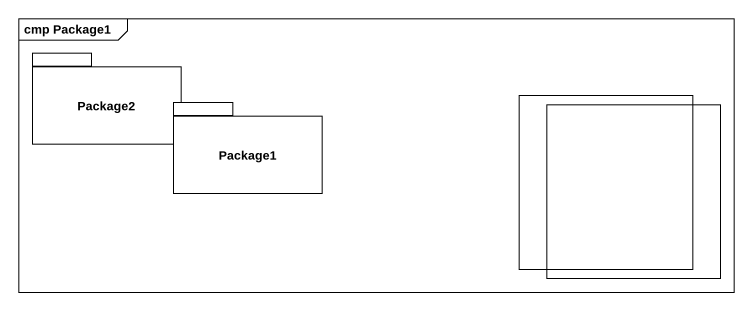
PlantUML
@startuml
mainframe cmp Package1
package Package2 {
}
package Package1 {
}
rectangle " " as rectangle1
rectangle " " as rectangle2
@enduml
